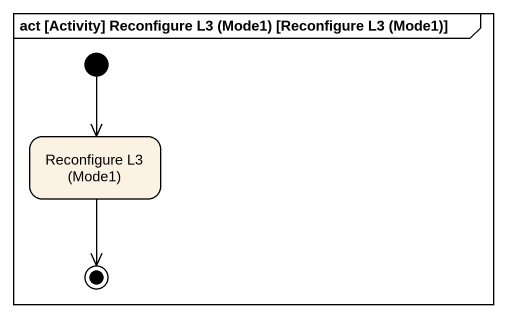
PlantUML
@startuml
mainframe act [Activity] Reconfigure L3 (Mode1) [Reconfigure L3 (Mode1)]
hide empty description
state "Reconfigure L3 (Mode1)" as Reconfigure_L3_Mode1
[*] --> Reconfigure_L3_Mode1
Reconfigure_L3_Mode1 --> [*]
@enduml
